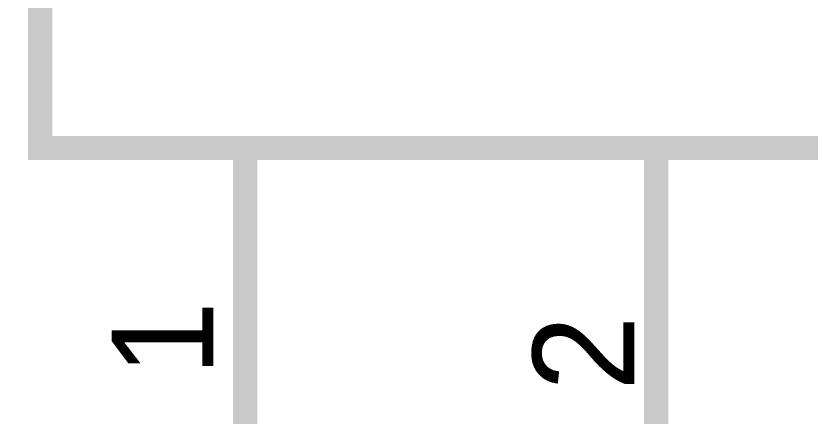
# Model space of a CAD drawing. Header units: inches. Extents: x 0 to 22.3, y 0 to 15.7.
# Drawn here: x 2.8884 to 3.2754, y 8.2691 to 8.4643 of the extents above; entities that cross this region are included whole.
import ezdxf

# ---------------------------------------------------------------- set-up
doc = ezdxf.new("R2010")
doc.units = ezdxf.units.IN
doc.header["$MEASUREMENT"] = 0
doc.layers.add('Sheet', color=255, linetype='Continuous')

msp = doc.modelspace()

# ---------------------------------------------------------------- linework, layer by layer
at = {"layer": 'Sheet'}
for points in [[(1.10024, 8.99965, 0.0118, 0.0118, 0), (1.70008, 8.99965, 0.0118, 0.0118, 0), (1.70008, 8.19963, 0.0118, 0.0118, 0), (2.00023, 8.19963, 0.0118, 0.0118, 0), (3.00012, 8.19963, 0.0118, 0.0118, 0), (3.00012, 8.29996, 0.0118, 0.0118, 0)], [(3.00012, 8.39985, 0.0118, 0.0118, 0), (3.00012, 8.29996, 0.0118, 0.0118, 0)], [(3.20036, 8.39985, 0.0118, 0.0118, 0), (3.20036, 8.29996, 0.0118, 0.0118, 0)], [(3.20036, 8.29996, 0.0118, 0.0118, 0), (3.20036, 8.09973, 0.0118, 0.0118, 0)]]:
    msp.add_lwpolyline(points, format="xyseb", dxfattribs=at)
for points in [[(2.90022, 8.89976, 0.0118, 0.0118, 0), (3.50007, 8.89976, 0.0118, 0.0118, 0), (3.50007, 8.39985, 0.0118, 0.0118, 0), (2.90022, 8.39985, 0.0118, 0.0118, 0), (2.90022, 8.89976, 0.0118, 0.0118, 0)], [(2.90022, 8.89976, 0.0039, 0.0039, 0), (2.90022, 8.39985, 0.0039, 0.0039, 0), (3.50007, 8.39985, 0.0039, 0.0039, 0), (3.50007, 8.89976, 0.0039, 0.0039, 0), (2.90022, 8.89976, 0.0039, 0.0039, 0), (2.90022, 8.89976, 0.0039, 0.0039, 0)]]:
    msp.add_lwpolyline(points, format="xyseb", close=True, dxfattribs=at)

# ---------------------------------------------------------------- texts
for s, p in [('1', (2.98465, 8.28847)), ('2', (3.18976, 8.2814))]:
    msp.add_text(s, height=0.0495, rotation=90, dxfattribs=at).set_placement(p)

doc.saveas('drawing.dxf')
